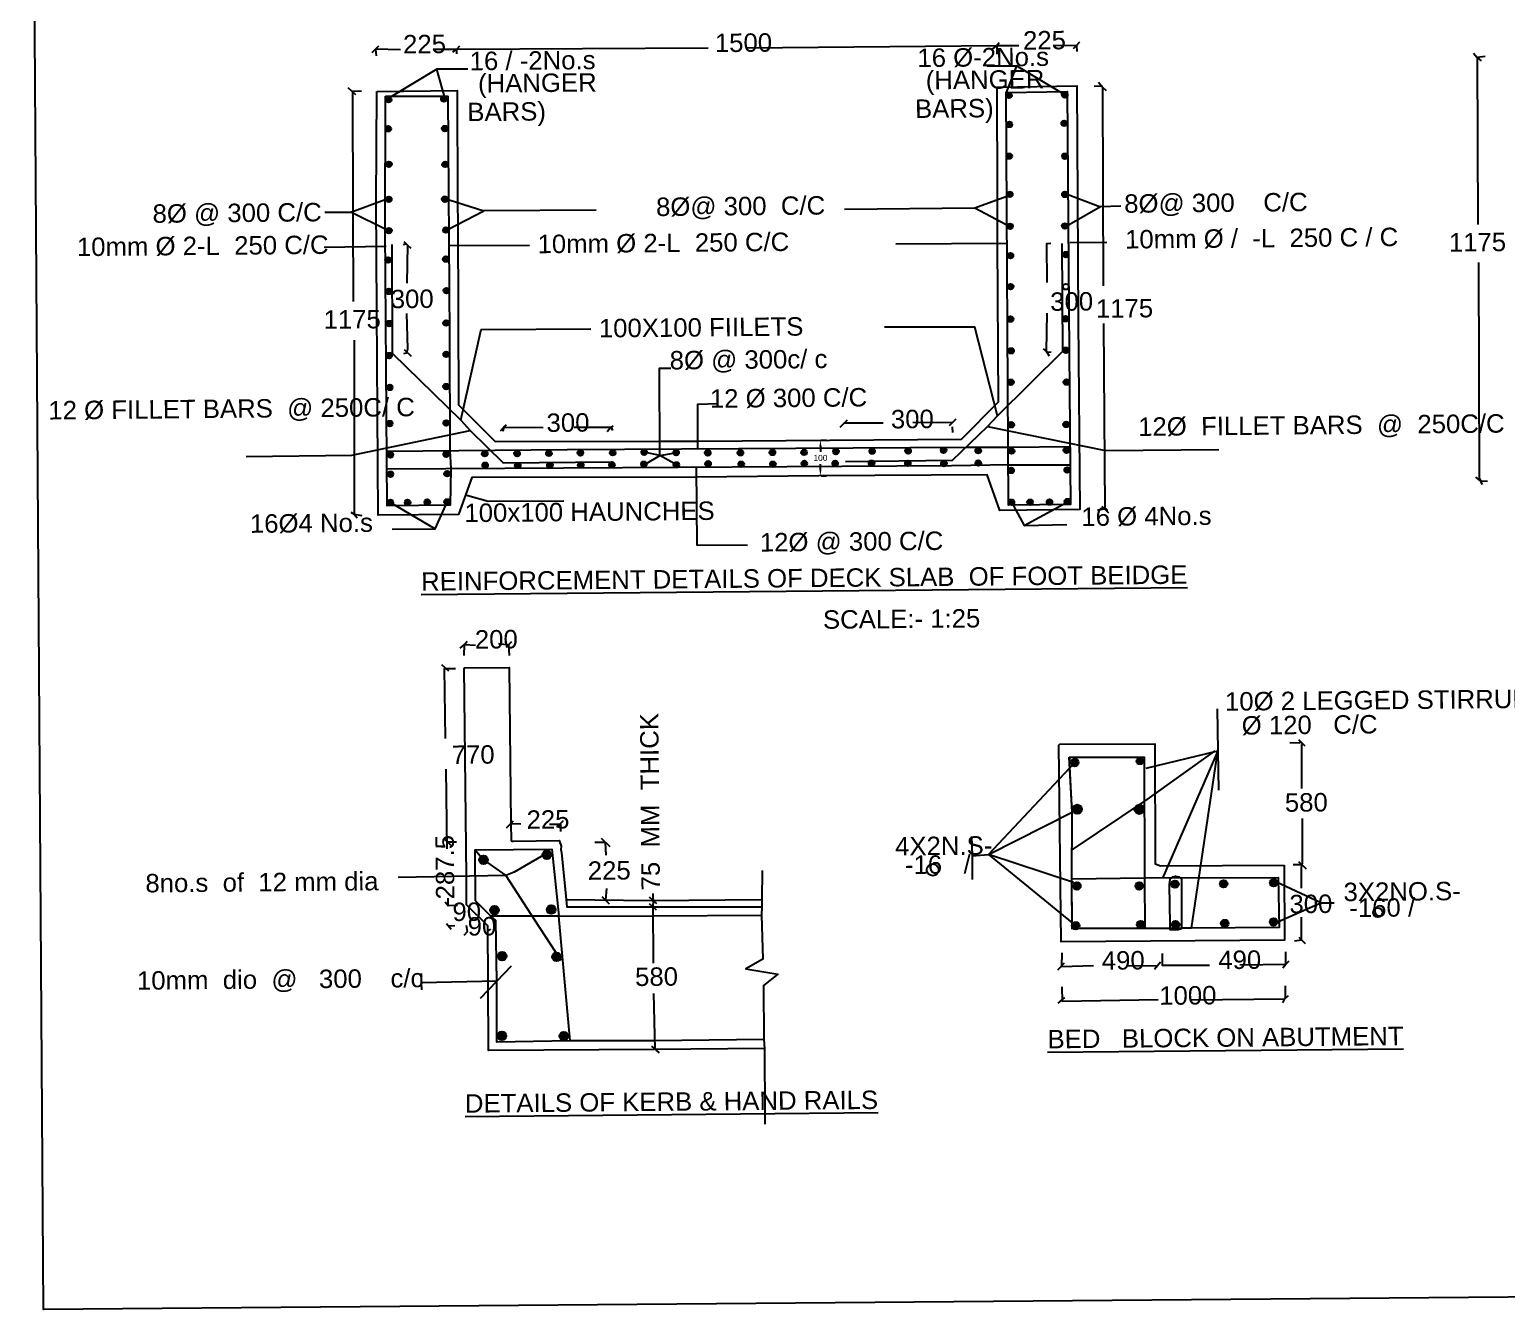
# Model space of a CAD drawing. Header units: metres. Extents: x 38392.4 to 38485, y 25348.9 to 25411.1.
# Drawn here: x 38392.38 to 38436.48, y 25348.92 to 25387.11 of the extents above; entities that cross this region are included whole.
import ezdxf

# ---------------------------------------------------------------- set-up
doc = ezdxf.new("R2010")
doc.units = ezdxf.units.M
doc.header["$MEASUREMENT"] = 0
doc.layers.add('DIMENSION', color=255, linetype='Continuous')
doc.layers.add('DRAWING', color=2, linetype='Continuous')
doc.styles.get("Standard").update_dxf_attribs({"font": 'arial.ttf'})
doc.dimstyles.get("Standard").update_dxf_attribs({"dimtxt": 0.18, "dimasz": 0.18, "dimexe": 0.18, "dimexo": 0.0625, "dimgap": 0.09, "dimtad": 0, "dimtih": 1, "dimtoh": 1, "dimdec": 4, "dimzin": 0, "dimdsep": 46, "dimtxsty": 'Standard', "dimcen": 0.09, "dimadec": 0, "dimazin": 0, "dimtfac": 1, "dimtdec": 4, "dimtofl": 0, "dimtmove": 0, "dimatfit": 3, "dimfxl": 1, "dimtolj": 1, "dimtzin": 0, "dimarcsym": 0})

# ---------------------------------------------------------------- blocks, each defined once
blk = doc.blocks.new('*D2')
at = {"layer": 'Defpoints', "color": 0, "transparency": 16777216}
for p in [(38415.944, 25374.863), (38415.995, 25374.863), (38415.952, 25373.801)]:
    blk.add_point(p, dxfattribs=at)
at = {"layer": 'DIMENSION', "color": 0, "lineweight": -2, "transparency": 16777216}
for p, q in [((38415.995, 25374.683), (38415.995, 25374.514)), ((38416.006, 25374.863), (38416.175, 25374.863)), ((38415.995, 25373.981), (38415.995, 25374.15)), ((38416.014, 25373.801), (38416.175, 25373.801))]:
    blk.add_line(p, q, dxfattribs=at)
at = {"layer": 'DIMENSION', "color": 0, "transparency": 16777216}
for points in [[(38415.965, 25374.683), (38416.025, 25374.683), (38415.995, 25374.863)], [(38415.965, 25373.981), (38416.025, 25373.981), (38415.995, 25373.801)]]:
    blk.add_solid(points, dxfattribs=at)
at = {"layer": 'DIMENSION', "color": 0, "transparency": 16777216, "insert": (38415.995, 25374.332), "char_height": 0.18, "attachment_point": 5}
blk.add_mtext('\\A1;100', dxfattribs=at)

msp = doc.modelspace()

# ---------------------------------------------------------------- hatches: boundary and pattern name
at = {"layer": 'DRAWING'}
h = msp.add_hatch(color=7, dxfattribs=at)
h.dxf.hatch_style = 1
h.paths.add_polyline_path([(38421.5411, 25385.15052, 1), (38421.70969, 25385.15052, 1)])
h = msp.add_hatch(color=7, dxfattribs=at)
h.dxf.hatch_style = 1
h.paths.add_polyline_path([(38423.20582, 25385.16422, 0.77735053), (38423.36415, 25385.12392), (38423.36356, 25385.20559, 0.77152609)])
h = msp.add_hatch(color=7, dxfattribs=at)
h.dxf.hatch_style = 1
h.paths.add_polyline_path([(38403.01749, 25385.02194, 1), (38403.18608, 25385.02194, 1)])
h = msp.add_hatch(color=7, dxfattribs=at)
h.dxf.hatch_style = 1
h.paths.add_polyline_path([(38404.73517, 25385.12375, 0.34930127), (38404.66981, 25385.04161, 1), (38404.8384, 25385.04161, 0.34831506), (38404.77333, 25385.12368)])
h = msp.add_hatch(color=7, dxfattribs=at)
h.dxf.hatch_style = 1
h.paths.add_polyline_path([(38421.72085, 25384.28458, 1), (38421.55226, 25384.28458, 1)])
h = msp.add_hatch(color=7, dxfattribs=at)
h.dxf.hatch_style = 1
h.paths.add_polyline_path([(38423.35812, 25384.31604, 1), (38423.18953, 25384.31604, 1)])
h = msp.add_hatch(color=7, dxfattribs=at)
h.dxf.hatch_style = 1
h.paths.add_polyline_path([(38403.17841, 25384.15352, 1), (38403.00982, 25384.15352, 1)])
h = msp.add_hatch(color=7, dxfattribs=at)
h.dxf.hatch_style = 1
h.paths.add_polyline_path([(38404.86495, 25384.16003, 1), (38404.69637, 25384.16003, 1)])
h = msp.add_hatch(color=7, dxfattribs=at)
h.dxf.hatch_style = 1
h.paths.add_polyline_path([(38421.71966, 25383.33706, 1), (38421.55107, 25383.33706, 1)])
h = msp.add_hatch(color=7, dxfattribs=at)
h.dxf.hatch_style = 1
h.paths.add_polyline_path([(38423.377, 25383.35872, 0.86481564), (38423.21192, 25383.33466, 0.87119962), (38423.37735, 25383.31177)])
h = msp.add_hatch(color=7, dxfattribs=at)
h.dxf.hatch_style = 1
h.paths.add_polyline_path([(38403.19773, 25383.0942, 1), (38403.02914, 25383.0942, 1)])
h = msp.add_hatch(color=7, dxfattribs=at)
h.dxf.hatch_style = 1
h.paths.add_polyline_path([(38404.87321, 25383.09143, 1), (38404.70462, 25383.09143, 1)])
h = msp.add_hatch(color=7, dxfattribs=at)
h.dxf.hatch_style = 1
h.paths.add_polyline_path([(38403.19121, 25382.04889, 1), (38403.02262, 25382.04889, 1)])
h = msp.add_hatch(color=7, dxfattribs=at)
h.dxf.hatch_style = 1
h.paths.add_polyline_path([(38404.86365, 25382.05276, 1), (38404.69506, 25382.05276, 1)])
h = msp.add_hatch(color=7, dxfattribs=at)
h.dxf.hatch_style = 1
h.paths.add_polyline_path([(38421.73395, 25382.19868, 1), (38421.56536, 25382.19868, 1)])
h = msp.add_hatch(color=7, dxfattribs=at)
h.dxf.hatch_style = 1
h.paths.add_polyline_path([(38423.37824, 25382.19599, 1), (38423.20965, 25382.19599, 1)])
h = msp.add_hatch(color=7, dxfattribs=at)
h.dxf.hatch_style = 1
h.paths.add_polyline_path([(38403.02583, 25381.11487, 1), (38403.19442, 25381.11487, 1)])
h = msp.add_hatch(color=7, dxfattribs=at)
h.dxf.hatch_style = 1
h.paths.add_polyline_path([(38404.89865, 25381.13358, 1), (38404.73006, 25381.13358, 1)])
h = msp.add_hatch(color=7, dxfattribs=at)
h.dxf.hatch_style = 1
h.paths.add_polyline_path([(38421.74041, 25381.24365, 1), (38421.57182, 25381.24365, 1)])
h = msp.add_hatch(color=7, dxfattribs=at)
h.dxf.hatch_style = 1
h.paths.add_polyline_path([(38423.20742, 25381.2534, 1), (38423.37601, 25381.2534, 1)])
h = msp.add_hatch(color=7, dxfattribs=at)
h.dxf.hatch_style = 1
h.paths.add_polyline_path([(38403.17155, 25380.23995, 0.82581066), (38403.00899, 25380.27125), (38403.00938, 25380.20768, 0.82058657)])
h = msp.add_hatch(color=7, dxfattribs=at)
h.dxf.hatch_style = 1
h.paths.add_polyline_path([(38404.89182, 25380.2658, 1), (38404.72323, 25380.2658, 1)])
h = msp.add_hatch(color=7, dxfattribs=at)
h.dxf.hatch_style = 1
h.paths.add_polyline_path([(38421.58344, 25380.36869, 1), (38421.75203, 25380.36869, 1)])
h = msp.add_hatch(color=7, dxfattribs=at)
h.dxf.hatch_style = 1
h.paths.add_polyline_path([(38423.23448, 25380.39986, 0.85084309), (38423.39874, 25380.37321), (38423.39835, 25380.42767, 0.84458588)])
h = msp.add_hatch(color=7, dxfattribs=at)
h.dxf.hatch_style = 1
h.paths.add_polyline_path([(38421.75773, 25379.4443, 1), (38421.58914, 25379.4443, 1)])
h = msp.add_hatch(color=7, dxfattribs=at)
h.dxf.hatch_style = 1
h.paths.add_polyline_path([(38403.19142, 25379.29898, 1), (38403.02283, 25379.29898, 1)])
h = msp.add_hatch(color=7, dxfattribs=at)
h.dxf.hatch_style = 1
h.paths.add_polyline_path([(38404.90977, 25379.35112, 0.85102884), (38404.74549, 25379.3245, 0.85618162), (38404.91008, 25379.29884)])
h = msp.add_hatch(color=7, dxfattribs=at)
h.dxf.hatch_style = 1
h.paths.add_polyline_path([(38421.58698, 25378.47355, 1), (38421.75557, 25378.47355, 1)])
h = msp.add_hatch(color=7, dxfattribs=at)
h.dxf.hatch_style = 1
h.paths.add_polyline_path([(38423.22431, 25378.4918), (38423.2244, 25378.47753, 0.95537427), (38423.39264, 25378.48521, 0.96163212)])
h = msp.add_hatch(color=7, dxfattribs=at)
h.dxf.hatch_style = 1
h.paths.add_polyline_path([(38403.20444, 25378.3428, 1), (38403.03585, 25378.3428, 1)])
h = msp.add_hatch(color=7, dxfattribs=at)
h.dxf.hatch_style = 1
h.paths.add_polyline_path([(38404.90093, 25378.35743, 1), (38404.73234, 25378.35743, 1)])
h = msp.add_hatch(color=7, dxfattribs=at)
h.dxf.hatch_style = 1
h.paths.add_polyline_path([(38403.20145, 25377.38736, 1), (38403.03286, 25377.38736, 1)])
h = msp.add_hatch(color=7, dxfattribs=at)
h.dxf.hatch_style = 1
h.paths.add_polyline_path([(38404.73666, 25377.42265, 1), (38404.90525, 25377.42265, 1)])
h = msp.add_hatch(color=7, dxfattribs=at)
h.dxf.hatch_style = 1
h.paths.add_polyline_path([(38421.6051, 25377.52831, 1), (38421.77369, 25377.52831, 1)])
h = msp.add_hatch(color=7, dxfattribs=at)
h.dxf.hatch_style = 1
h.paths.add_polyline_path([(38423.24258, 25377.54559, 1), (38423.41117, 25377.54559, 1)])
h = msp.add_hatch(color=7, dxfattribs=at)
h.dxf.hatch_style = 1
h.paths.add_polyline_path([(38403.22046, 25376.43541, 1), (38403.05187, 25376.43541, 1)])
h = msp.add_hatch(color=7, dxfattribs=at)
h.dxf.hatch_style = 1
h.paths.add_polyline_path([(38404.9046, 25376.46241, 1), (38404.73601, 25376.46241, 1)])
h = msp.add_hatch(color=7, dxfattribs=at)
h.dxf.hatch_style = 1
h.paths.add_polyline_path([(38421.59945, 25376.59069, 1), (38421.76804, 25376.59069, 1)])
h = msp.add_hatch(color=7, dxfattribs=at)
h.dxf.hatch_style = 1
h.paths.add_polyline_path([(38423.25558, 25376.59456, 1), (38423.42416, 25376.59456, 1)])
h = msp.add_hatch(color=7, dxfattribs=at)
h.dxf.hatch_style = 1
h.paths.add_polyline_path([(38404.90843, 25375.37536, 1), (38404.73984, 25375.37536, 1)])
h = msp.add_hatch(color=7, dxfattribs=at)
h.dxf.hatch_style = 1
h.paths.add_polyline_path([(38403.21945, 25375.35725, 1), (38403.05086, 25375.35725, 1)])
h = msp.add_hatch(color=7, dxfattribs=at)
h.dxf.hatch_style = 1
h.paths.add_polyline_path([(38421.77574, 25375.32233, 1), (38421.60715, 25375.32233, 1)])
h = msp.add_hatch(color=7, dxfattribs=at)
h.dxf.hatch_style = 1
h.paths.add_polyline_path([(38423.24759, 25375.332, 1), (38423.41618, 25375.332, 1)])
h = msp.add_hatch(color=7, dxfattribs=at)
h.dxf.hatch_style = 1
h.paths.add_polyline_path([(38410.81717, 25374.50401, 1), (38410.64858, 25374.50401, 1)])
h = msp.add_hatch(color=7, dxfattribs=at)
h.dxf.hatch_style = 1
h.paths.add_polyline_path([(38411.77253, 25374.49407, 1), (38411.60394, 25374.49407, 1)])
h = msp.add_hatch(color=7, dxfattribs=at)
h.dxf.hatch_style = 1
h.paths.add_polyline_path([(38414.47849, 25374.49713, 1), (38414.64708, 25374.49713, 1)])
h = msp.add_hatch(color=7, dxfattribs=at)
h.dxf.hatch_style = 1
h.paths.add_polyline_path([(38415.59014, 25374.4992, 1), (38415.42155, 25374.4992, 1)])
h = msp.add_hatch(color=7, dxfattribs=at)
h.dxf.hatch_style = 1
h.paths.add_polyline_path([(38416.54444, 25374.52067, 1), (38416.37585, 25374.52067, 1)])
h = msp.add_hatch(color=7, dxfattribs=at)
h.dxf.hatch_style = 1
h.paths.add_polyline_path([(38417.45596, 25374.53599, 1), (38417.62455, 25374.53599, 1)])
h = msp.add_hatch(color=7, dxfattribs=at)
h.dxf.hatch_style = 1
h.paths.add_polyline_path([(38418.69853, 25374.54213, 1), (38418.52994, 25374.54213, 1)])
h = msp.add_hatch(color=7, dxfattribs=at)
h.dxf.hatch_style = 1
h.paths.add_polyline_path([(38419.75903, 25374.56341, 1), (38419.59044, 25374.56341, 1)])
h = msp.add_hatch(color=7, dxfattribs=at)
h.dxf.hatch_style = 1
h.paths.add_polyline_path([(38420.62146, 25374.54808, 1), (38420.79005, 25374.54808, 1)])
h = msp.add_hatch(color=7, dxfattribs=at)
h.dxf.hatch_style = 1
h.paths.add_polyline_path([(38421.6195, 25374.53775, 1), (38421.78809, 25374.53775, 1)])
h = msp.add_hatch(color=7, dxfattribs=at)
h.dxf.hatch_style = 1
h.paths.add_polyline_path([(38423.4246, 25374.56213, 1), (38423.25601, 25374.56213, 1)])
h = msp.add_hatch(color=7, dxfattribs=at)
h.dxf.hatch_style = 1
h.paths.add_polyline_path([(38403.23854, 25374.42243, 1), (38403.06995, 25374.42243, 1)])
h = msp.add_hatch(color=7, dxfattribs=at)
h.dxf.hatch_style = 1
h.paths.add_polyline_path([(38404.73941, 25374.44424, 1), (38404.908, 25374.44424, 1)])
h = msp.add_hatch(color=7, dxfattribs=at)
h.dxf.hatch_style = 1
h.paths.add_polyline_path([(38405.88967, 25374.45956, 1), (38406.05826, 25374.45956, 1)])
h = msp.add_hatch(color=7, dxfattribs=at)
h.dxf.hatch_style = 1
h.paths.add_polyline_path([(38406.06972, 25374.11422, 1), (38405.90113, 25374.11422, 1)])
h = msp.add_hatch(color=7, dxfattribs=at)
h.dxf.hatch_style = 1
h.paths.add_polyline_path([(38407.02447, 25374.46147, 1), (38406.85588, 25374.46147, 1)])
h = msp.add_hatch(color=7, dxfattribs=at)
h.dxf.hatch_style = 1
h.paths.add_polyline_path([(38406.98313, 25374.18744), (38406.93402, 25374.18701, 0.32765624), (38406.87498, 25374.10659, 0.30968444), (38406.92883, 25374.02799), (38406.99069, 25374.02837, 0.30631195), (38407.04357, 25374.10659, 0.33246516)])
h = msp.add_hatch(color=7, dxfattribs=at)
h.dxf.hatch_style = 1
h.paths.add_polyline_path([(38407.9735, 25374.4691, 1), (38407.80491, 25374.4691, 1)])
h = msp.add_hatch(color=7, dxfattribs=at)
h.dxf.hatch_style = 1
h.paths.add_polyline_path([(38408.00214, 25374.11232, 0.37078304), (38407.93049, 25374.19566), (38407.90376, 25374.19542, 0.36585824), (38407.83355, 25374.11232, 0.30808813), (38407.88695, 25374.03389), (38407.94972, 25374.03428, 0.30471865)])
h = msp.add_hatch(color=7, dxfattribs=at)
h.dxf.hatch_style = 1
h.paths.add_polyline_path([(38408.91164, 25374.4813, 1), (38408.74305, 25374.4813, 1)])
h = msp.add_hatch(color=7, dxfattribs=at)
h.dxf.hatch_style = 1
h.paths.add_polyline_path([(38408.85922, 25374.20371), (38408.82083, 25374.20338, 0.34598496), (38408.75644, 25374.12147, 0.3448424), (38408.8205, 25374.03964), (38408.86199, 25374.0399, 0.34139946), (38408.92503, 25374.12147, 0.35084789)])
h = msp.add_hatch(color=7, dxfattribs=at)
h.dxf.hatch_style = 1
h.paths.add_polyline_path([(38409.68713, 25374.12728, 0.34586971), (38409.75148, 25374.04538), (38409.79237, 25374.04563, 0.3424246), (38409.85572, 25374.12728, 1)])
h = msp.add_hatch(color=7, dxfattribs=at)
h.dxf.hatch_style = 1
h.paths.add_polyline_path([(38409.87678, 25374.48881, 1), (38409.70819, 25374.48881, 1)])
h = msp.add_hatch(color=7, dxfattribs=at)
h.dxf.hatch_style = 1
h.paths.add_polyline_path([(38410.64167, 25374.145, 1), (38410.81026, 25374.145, 1)])
h = msp.add_hatch(color=7, dxfattribs=at)
h.dxf.hatch_style = 1
h.paths.add_polyline_path([(38411.61007, 25374.12662, 0.25220569), (38411.64798, 25374.05623), (38411.74153, 25374.05676, 0.2492118), (38411.77866, 25374.12662, 1)])
h = msp.add_hatch(color=7, dxfattribs=at)
h.dxf.hatch_style = 1
h.paths.add_polyline_path([(38412.54782, 25374.48182, 1), (38412.71641, 25374.48182, 1)])
h = msp.add_hatch(color=7, dxfattribs=at)
h.dxf.hatch_style = 1
h.paths.add_polyline_path([(38412.55701, 25374.16031, 1), (38412.7256, 25374.16031, 1)])
h = msp.add_hatch(color=7, dxfattribs=at)
h.dxf.hatch_style = 1
h.paths.add_polyline_path([(38413.52235, 25374.48488, 1), (38413.69094, 25374.48488, 1)])
h = msp.add_hatch(color=7, dxfattribs=at)
h.dxf.hatch_style = 1
h.paths.add_polyline_path([(38413.54686, 25374.145, 0.30245578), (38413.59865, 25374.06722), (38413.66454, 25374.0676, 0.29938388), (38413.71545, 25374.145, 1)])
h = msp.add_hatch(color=7, dxfattribs=at)
h.dxf.hatch_style = 1
h.paths.add_polyline_path([(38414.6624, 25374.145, 1), (38414.49381, 25374.145, 0.26477621), (38414.5351, 25374.0725), (38414.62193, 25374.07299, 0.26176414)])
h = msp.add_hatch(color=7, dxfattribs=at)
h.dxf.hatch_style = 1
h.paths.add_polyline_path([(38415.43075, 25374.16808, 1), (38415.59934, 25374.16808, 1)])
h = msp.add_hatch(color=7, dxfattribs=at)
h.dxf.hatch_style = 1
h.paths.add_polyline_path([(38416.3513, 25374.16808, 1), (38416.51989, 25374.16808, 1)])
h = msp.add_hatch(color=7, dxfattribs=at)
h.dxf.hatch_style = 1
h.paths.add_polyline_path([(38417.60614, 25374.17421, 0.22286176), (38417.57574, 25374.23903), (38417.46652, 25374.23781, 0.21702284), (38417.43755, 25374.17421, 1)])
h = msp.add_hatch(color=7, dxfattribs=at)
h.dxf.hatch_style = 1
h.paths.add_polyline_path([(38418.68932, 25374.17115, 0.31960825), (38418.63262, 25374.2508), (38418.57568, 25374.25016, 0.31348068), (38418.52074, 25374.17115, 0.28792109), (38418.56841, 25374.09522), (38418.64251, 25374.09564, 0.28487321)])
h = msp.add_hatch(color=7, dxfattribs=at)
h.dxf.hatch_style = 1
h.paths.add_polyline_path([(38419.59658, 25374.16177, 0.20335023), (38419.62229, 25374.10116), (38419.74013, 25374.10182, 0.20041859), (38419.76517, 25374.16177, 1)])
h = msp.add_hatch(color=7, dxfattribs=at)
h.dxf.hatch_style = 1
h.paths.add_polyline_path([(38420.62453, 25374.18017, 0.22302812), (38420.65497, 25374.11532), (38420.76483, 25374.11717, 0.21419709), (38420.79311, 25374.18017, 1)])
h = msp.add_hatch(color=7, dxfattribs=at)
h.dxf.hatch_style = 1
h.paths.add_polyline_path([(38403.07066, 25373.84735, 1), (38403.23925, 25373.84735, 1)])
h = msp.add_hatch(color=7, dxfattribs=at)
h.dxf.hatch_style = 1
h.paths.add_polyline_path([(38404.93458, 25373.86164, 1), (38404.76599, 25373.86164, 1)])
h = msp.add_hatch(color=7, dxfattribs=at)
h.dxf.hatch_style = 1
h.paths.add_polyline_path([(38421.77274, 25373.95914, 0.84563159), (38421.6088, 25373.98676), (38421.60915, 25373.93053, 0.84027136)])
h = msp.add_hatch(color=7, dxfattribs=at)
h.dxf.hatch_style = 1
h.paths.add_polyline_path([(38423.44975, 25373.97267, 1), (38423.28116, 25373.97267, 1)])
h = msp.add_hatch(color=7, dxfattribs=at)
h.dxf.hatch_style = 1
h.paths.add_polyline_path([(38403.06994, 25373.00572, 1), (38403.23853, 25373.00572, 1)])
h = msp.add_hatch(color=7, dxfattribs=at)
h.dxf.hatch_style = 1
h.paths.add_polyline_path([(38403.58693, 25373.00545, 1), (38403.75552, 25373.00545, 1)])
h = msp.add_hatch(color=7, dxfattribs=at)
h.dxf.hatch_style = 1
h.paths.add_polyline_path([(38404.17356, 25373.01684, 1), (38404.34215, 25373.01684, 1)])
h = msp.add_hatch(color=7, dxfattribs=at)
h.dxf.hatch_style = 1
h.paths.add_polyline_path([(38404.93447, 25373.02253, 1), (38404.76588, 25373.02253, 1)])
h = msp.add_hatch(color=7, dxfattribs=at)
h.dxf.hatch_style = 1
h.paths.add_polyline_path([(38421.61493, 25373.01015, 1), (38421.78352, 25373.01015, 1)])
h = msp.add_hatch(color=7, dxfattribs=at)
h.dxf.hatch_style = 1
h.paths.add_polyline_path([(38422.17016, 25373.01149, 0.35766485), (38422.23797, 25372.92883), (38422.27258, 25372.92917, 0.35207514), (38422.33875, 25373.01149, 1)])
h = msp.add_hatch(color=7, dxfattribs=at)
h.dxf.hatch_style = 1
h.paths.add_polyline_path([(38422.91895, 25373.01549, 1), (38422.75036, 25373.01549, 0.33394031), (38422.81123, 25372.93452), (38422.85969, 25372.935, 0.32843126)])
h = msp.add_hatch(color=7, dxfattribs=at)
h.dxf.hatch_style = 1
h.paths.add_polyline_path([(38423.45337, 25373.03284, 1), (38423.28478, 25373.03284, 1)])
h = msp.add_hatch(color=7, dxfattribs=at)
h.dxf.hatch_style = 1
h.paths.add_polyline_path([(38423.48189, 25365.24148, 1), (38423.70414, 25365.24148, 1)])
h = msp.add_hatch(color=7, dxfattribs=at)
h.dxf.hatch_style = 1
h.paths.add_polyline_path([(38425.62735, 25365.28635, 1), (38425.43574, 25365.28635, 1)])
h = msp.add_hatch(color=7, dxfattribs=at)
h.dxf.hatch_style = 1
h.paths.add_polyline_path([(38423.80252, 25363.85021, 1), (38423.52865, 25363.85021, 1)])
h = msp.add_hatch(color=7, dxfattribs=at)
h.dxf.hatch_style = 1
h.paths.add_polyline_path([(38425.65671, 25363.84695, 0.43134338), (38425.50886, 25363.98644), (38425.39124, 25363.90789, 0.11330043), (38425.37725, 25363.84695, 1)])
h = msp.add_hatch(color=7, dxfattribs=at)
h.dxf.hatch_style = 1
h.paths.add_polyline_path([(38406.04136, 25362.26765), (38405.93547, 25362.34159), (38405.85247, 25362.44054, 0.221744), (38405.80632, 25362.34159, 0.73371112)])
h = msp.add_hatch(color=7, dxfattribs=at)
h.dxf.hatch_style = 1
h.paths.add_polyline_path([(38405.85247, 25362.44054), (38405.93547, 25362.34159), (38406.04136, 25362.26765, 0.15359472), (38406.06462, 25362.34159, 0.63700416)])
h = msp.add_hatch(color=7, dxfattribs=at)
h.dxf.hatch_style = 1
h.paths.add_polyline_path([(38407.70017, 25362.4884, 1), (38407.95847, 25362.4884, 1)])
h = msp.add_hatch(color=7, dxfattribs=at)
h.dxf.hatch_style = 1
h.paths.add_polyline_path([(38423.76496, 25361.56077, 1), (38423.54127, 25361.56077, 1)])
h = msp.add_hatch(color=7, dxfattribs=at)
h.dxf.hatch_style = 1
h.paths.add_polyline_path([(38425.40367, 25361.56082, 1), (38425.62735, 25361.56082, 1)])
h = msp.add_hatch(color=7, dxfattribs=at)
h.dxf.hatch_style = 1
h.paths.add_polyline_path([(38426.69316, 25361.61474, 1), (38426.46947, 25361.61474, 1)])
h = msp.add_hatch(color=7, dxfattribs=at)
h.dxf.hatch_style = 1
h.paths.add_polyline_path([(38428.14571, 25361.62373, 1), (38427.92202, 25361.62373, 1)])
h = msp.add_hatch(color=7, dxfattribs=at)
h.dxf.hatch_style = 1
h.paths.add_polyline_path([(38429.63845, 25361.65423, 1), (38429.41476, 25361.65423, 1)])
h = msp.add_hatch(color=7, dxfattribs=at)
h.dxf.hatch_style = 1
h.paths.add_polyline_path([(38406.13464, 25360.83941, 1), (38406.39294, 25360.83941, 1)])
h = msp.add_hatch(color=7, dxfattribs=at)
h.dxf.hatch_style = 1
h.paths.add_polyline_path([(38408.08939, 25360.85513, 1), (38407.83109, 25360.85513, 1)])
h = msp.add_hatch(color=7, dxfattribs=at)
h.dxf.hatch_style = 1
h.paths.add_polyline_path([(38423.51104, 25360.40551), (38423.51127, 25360.33985, 0.14537624), (38423.54671, 25360.28693), (38423.68975, 25360.2872, 0.22232529), (38423.72991, 25360.37305, 0.8626284)])
h = msp.add_hatch(color=7, dxfattribs=at)
h.dxf.hatch_style = 1
h.paths.add_polyline_path([(38425.66563, 25360.40847, 1), (38425.44194, 25360.40847, 1)])
h = msp.add_hatch(color=7, dxfattribs=at)
h.dxf.hatch_style = 1
h.paths.add_polyline_path([(38426.7131, 25360.40606, 1), (38426.48941, 25360.40606, 0.33821294), (38426.57183, 25360.29816), (38426.63801, 25360.30043, 0.31921522)])
h = msp.add_hatch(color=7, dxfattribs=at)
h.dxf.hatch_style = 1
h.paths.add_polyline_path([(38428.1785, 25360.44317, 1), (38427.95481, 25360.44317, 1)])
h = msp.add_hatch(color=7, dxfattribs=at)
h.dxf.hatch_style = 1
h.paths.add_polyline_path([(38429.63745, 25360.48794, 1), (38429.41377, 25360.48794, 1)])
h = msp.add_hatch(color=7, dxfattribs=at)
h.dxf.hatch_style = 1
h.paths.add_polyline_path([(38406.3645, 25359.46323, 1), (38406.6228, 25359.46323, 1)])
h = msp.add_hatch(color=7, dxfattribs=at)
h.dxf.hatch_style = 1
h.paths.add_polyline_path([(38408.09097, 25359.57532, 0.3616545), (38407.98528, 25359.44832, 0.73770876), (38408.22108, 25359.37547)])
h = msp.add_hatch(color=7, dxfattribs=at)
h.dxf.hatch_style = 1
h.paths.add_polyline_path([(38408.09097, 25359.57532), (38408.22108, 25359.37547, 0.15094085), (38408.24358, 25359.44832, 0.46880137)])
h = msp.add_hatch(color=7, dxfattribs=at)
h.dxf.hatch_style = 1
h.paths.add_polyline_path([(38406.61674, 25357.08907, 1), (38406.35844, 25357.08907, 1)])
h = msp.add_hatch(color=7, dxfattribs=at)
h.dxf.hatch_style = 1
h.paths.add_polyline_path([(38408.46148, 25357.07958, 1), (38408.20318, 25357.07958, 1)])

# ---------------------------------------------------------------- linework, layer by layer
for points in [[(38392.38181, 25410.43453), (38449.57309, 25410.86386), (38484.56766, 25411.12885), (38484.98065, 25349.69716), (38392.79694, 25348.92496), (38392.38181, 25410.43453)], [(38402.61529, 25386.43156), (38402.8081, 25386.62421)], [(38402.71283, 25386.52902), (38402.73084, 25386.32843)], [(38403.46134, 25386.50906), (38402.71283, 25386.52902)], [(38404.43279, 25386.52612), (38405.13672, 25386.53048)], [(38405.01627, 25386.43734), (38405.13672, 25386.53048)], [(38405.13914, 25386.38533), (38405.13672, 25386.53048), (38405.22752, 25386.63329)], [(38405.13672, 25386.53048), (38412.64689, 25386.56468)], [(38413.80027, 25386.56681), (38421.26519, 25386.63493)], [(38421.13406, 25386.53199), (38421.26519, 25386.63493), (38421.33075, 25386.72384)], [(38421.26519, 25386.63493), (38421.26519, 25386.38069)], [(38421.26519, 25386.63493), (38421.91459, 25386.63493)], [(38422.94152, 25386.64414), (38423.64253, 25386.64342), (38423.64927, 25386.45534)], [(38423.55117, 25386.55152), (38423.64253, 25386.64342), (38423.73879, 25386.75247)], [(38435.49328, 25386.41213), (38435.60109, 25386.27639), (38435.72111, 25386.18292)], [(38435.84291, 25386.31356), (38435.60109, 25386.27639), (38435.62638, 25381.29953)], [(38405.46411, 25385.93006), (38404.54197, 25385.92802), (38403.09198, 25385.05428)], [(38404.79482, 25385.04398), (38404.54197, 25385.92802)], [(38420.97352, 25386.032), (38421.84574, 25386.02774)], [(38423.29011, 25385.16422), (38421.84574, 25386.02774), (38421.53831, 25385.23462)], [(38401.8863, 25385.38754), (38402.11576, 25385.18095)], [(38402.29235, 25385.2803), (38402.02908, 25385.2713), (38402.03381, 25381.6361), (38402.04781, 25379.00302)], [(38402.74861, 25385.26787), (38405.14826, 25385.29344), (38405.15743, 25381.95629), (38405.1674, 25381.31407), (38405.18475, 25375.91712), (38406.28291, 25374.81996), (38411.23995, 25374.83561), (38412.34239, 25374.83657), (38420.21025, 25374.89402), (38421.31653, 25376.00167), (38421.28659, 25380.76104), (38421.28728, 25382.16793), (38421.26841, 25385.39204), (38423.65442, 25385.43318), (38423.67018, 25382.09461), (38423.69302, 25378.42291), (38423.73948, 25372.79369), (38421.3478, 25372.76491), (38420.96922, 25373.83237), (38415.95169, 25373.80137), (38412.28333, 25373.75877), (38405.58539, 25373.74525), (38405.1845, 25372.64711), (38402.78977, 25372.62964), (38402.74844, 25378.75083), (38402.73385, 25381.94396), (38402.74861, 25385.26787)], [(38421.53831, 25385.23462), (38423.36313, 25385.26421), (38423.41973, 25377.4917), (38423.462, 25372.94098), (38421.61547, 25372.92265), (38421.53831, 25385.23462)], [(38424.17229, 25385.42523), (38424.41445, 25385.43531)], [(38424.30008, 25385.54227), (38424.43225, 25385.38705), (38424.52872, 25385.29567)], [(38424.45005, 25379.47107), (38424.43225, 25385.38705)], [(38403.00543, 25385.12679), (38404.87535, 25385.1235), (38404.91801, 25377.96897), (38404.93502, 25374.55474), (38404.95832, 25374.01884), (38404.94264, 25372.92336), (38403.05486, 25372.90474), (38403.00357, 25381.14157), (38403.00543, 25385.12679)], [(38420.60622, 25381.79633), (38421.55766, 25382.14636)], [(38423.36184, 25382.20697), (38424.35706, 25381.82982)], [(38401.1981, 25381.66586), (38401.97016, 25381.66706), (38402.99831, 25382.03918)], [(38403.06268, 25381.12748), (38401.97016, 25381.66706)], [(38404.8488, 25381.14225), (38405.9424, 25381.70374)], [(38404.91168, 25382.03759), (38405.9424, 25381.70374)], [(38409.29487, 25381.72824), (38405.9424, 25381.70374)], [(38416.71153, 25381.75898), (38420.60622, 25381.79633), (38421.56305, 25381.28628)], [(38424.35706, 25381.82982), (38423.41843, 25381.28335), (38423.36337, 25381.25129)], [(38424.96933, 25381.84435), (38424.35706, 25381.82982)], [(38403.55333, 25380.78933), (38403.66397, 25380.67738), (38403.77037, 25380.59289)], [(38423.44251, 25380.75934), (38424.54556, 25380.77061)], [(38403.03049, 25380.6456), (38401.1805, 25380.61369)], [(38403.20366, 25380.70009), (38403.2106, 25377.4605), (38405.25686, 25375.46122), (38405.53585, 25375.14969), (38406.52367, 25374.18346), (38409.75809, 25374.21151)], [(38403.55122, 25380.69709), (38403.6238, 25380.71681)], [(38403.66397, 25380.67738), (38403.64229, 25379.5505)], [(38407.30575, 25380.67334), (38404.90197, 25380.65791)], [(38416.74079, 25374.22972), (38419.94022, 25374.26536), (38420.98644, 25375.26639), (38421.27921, 25375.58692), (38423.23069, 25377.51372), (38423.20973, 25380.72606)], [(38418.25033, 25380.72126), (38421.56649, 25380.73689)], [(38422.87861, 25380.72826), (38422.74733, 25380.71606), (38422.75517, 25379.56423)], [(38435.64656, 25380.16455), (38435.66319, 25373.74158), (38435.69908, 25373.64809), (38435.91024, 25373.64184)], [(38403.55252, 25377.45325), (38403.64324, 25377.47096), (38403.67939, 25377.58427), (38403.64478, 25378.64464)], [(38422.75277, 25378.64968), (38422.735, 25377.52113)], [(38405.25686, 25375.46122), (38405.8711, 25378.16288), (38409.13603, 25378.18249)], [(38421.27921, 25375.58692), (38420.60189, 25378.23331), (38417.90578, 25378.23331)], [(38424.26838, 25372.77974), (38424.50033, 25372.81252), (38424.45584, 25378.34348)], [(38402.07036, 25377.85103), (38402.07633, 25372.65127), (38402.29976, 25372.61924)], [(38403.56869, 25377.56941), (38403.77515, 25377.36462)], [(38422.64291, 25377.59019), (38422.735, 25377.52113), (38422.82795, 25377.37913)], [(38422.88362, 25377.48385), (38422.76939, 25377.47988)], [(38411.20024, 25374.40498), (38411.19411, 25377.01152), (38411.525, 25377.01152)], [(38412.33838, 25374.60533), (38412.33197, 25375.93747), (38412.91891, 25375.96144)], [(38416.58401, 25375.2531), (38416.80684, 25375.46704)], [(38419.85263, 25375.3046), (38420.04842, 25375.49624)], [(38398.84581, 25374.37393), (38402.00717, 25374.41081), (38405.53585, 25375.14969)], [(38406.43995, 25375.14286), (38406.54684, 25375.25132), (38406.61787, 25375.3234)], [(38406.54684, 25375.25132), (38406.51607, 25375.12426)], [(38406.54684, 25375.25132), (38407.72002, 25375.24303)], [(38408.63816, 25375.25341), (38409.75007, 25375.25125), (38409.78455, 25375.15437)], [(38409.6294, 25375.11776), (38409.74145, 25375.25341), (38409.81137, 25375.29415)], [(38416.71721, 25375.37873), (38417.87043, 25375.3798)], [(38419.92876, 25375.37912), (38418.7542, 25375.38564)], [(38419.93027, 25375.2566), (38419.93731, 25375.09571)], [(38420.98644, 25375.26639), (38424.50967, 25374.5536), (38427.88925, 25374.58476)], [(38403.0447, 25374.53737), (38408.42962, 25374.58001), (38420.38184, 25374.65744), (38421.61331, 25374.65041), (38423.45337, 25374.66969)], [(38411.62576, 25374.16715), (38411.20024, 25374.40498), (38410.73288, 25374.50401)], [(38410.78402, 25374.15519), (38411.20024, 25374.40498), (38411.60582, 25374.4754)], [(38403.04802, 25374.00408), (38410.08234, 25374.04741), (38419.91163, 25374.10279), (38421.64238, 25374.13197)], [(38412.28325, 25374.05981), (38412.30232, 25371.73832), (38413.81324, 25371.73039)], [(38421.6079, 25374.13139), (38423.45095, 25374.13139)], [(38435.76477, 25373.54182), (38435.69908, 25373.64809), (38435.563, 25373.75593)], [(38403.15424, 25373.00572), (38404.49368, 25372.21489)], [(38403.21252, 25372.20248), (38404.49368, 25372.21489), (38404.81251, 25372.92207)], [(38408.33501, 25373.04698), (38406.07576, 25373.02952), (38405.39473, 25373.22298)], [(38421.69922, 25373.01015), (38422.07967, 25372.31574), (38423.35251, 25372.34379)], [(38422.07967, 25372.31574), (38423.34511, 25373.00199)], [(38424.39354, 25372.89194), (38424.59315, 25372.68997)], [(38401.97012, 25372.71634), (38402.07633, 25372.65127), (38402.15949, 25372.54115)], [(38405.2403, 25368.65553), (38405.36603, 25368.763), (38405.44784, 25368.86139)], [(38406.60941, 25368.68866), (38406.7785, 25368.86003)], [(38405.35846, 25368.43605), (38405.36603, 25368.763), (38405.69628, 25368.74786)], [(38406.38041, 25368.79399), (38406.68141, 25368.75375), (38406.70221, 25368.43834)], [(38404.89814, 25367.97232), (38404.688, 25368.16144)], [(38404.8009, 25365.96091), (38404.77444, 25368.05422), (38405.09486, 25368.05422)], [(38405.36245, 25368.07204), (38406.70198, 25368.08343), (38406.75456, 25363.42111), (38406.75967, 25362.92721), (38406.78218, 25362.8945), (38406.81953, 25362.8945), (38408.19428, 25362.9165), (38408.25824, 25362.74607), (38408.24293, 25362.64558), (38408.2681, 25362.55936), (38408.40487, 25361.15906), (38408.42683, 25360.93426), (38414.24236, 25360.94017)], [(38414.32941, 25356.71322), (38411.03616, 25356.68602), (38406.08992, 25356.65234), (38406.07353, 25358.69105), (38406.06176, 25360.37226), (38405.43019, 25360.99738), (38405.43276, 25361.83175), (38405.36245, 25368.07204)], [(38427.83622, 25366.84974), (38427.85871, 25365.59754), (38427.88022, 25364.41895)], [(38429.83875, 25362.18332), (38429.85528, 25359.94204), (38423.18075, 25359.89263), (38423.11388, 25365.75761), (38423.14423, 25365.79501), (38425.97747, 25365.80074), (38425.99088, 25362.21818), (38426.14423, 25362.16624), (38429.83875, 25362.18332)], [(38430.01416, 25365.84037), (38430.30462, 25365.83611), (38430.33107, 25365.86977)], [(38430.26486, 25365.93373), (38430.46326, 25365.74203)], [(38430.38965, 25365.81317), (38430.35439, 25365.75945), (38430.361, 25364.47042)], [(38423.49051, 25365.40121), (38425.65825, 25365.40678), (38425.6753, 25361.80775), (38429.66392, 25361.80986), (38429.69315, 25360.31653), (38427.06981, 25360.30611), (38426.76885, 25360.30492), (38426.41843, 25360.2929), (38425.68606, 25360.29101), (38423.51128, 25360.28686), (38423.51067, 25360.51328), (38423.50665, 25361.66769), (38423.5083, 25363.7598), (38423.43941, 25365.11196), (38423.43941, 25365.40121), (38423.49051, 25365.40121)], [(38427.76867, 25365.59754), (38425.74288, 25364.14273), (38423.49697, 25362.64279)], [(38425.71669, 25365.08062), (38427.85871, 25365.59754)], [(38427.85871, 25365.59754), (38426.21205, 25361.79215)], [(38427.06981, 25360.30611), (38427.85871, 25365.59754)], [(38404.85423, 25362.6729), (38404.8243, 25365.04311)], [(38421.01252, 25362.49652), (38423.59302, 25365.24148)], [(38420.52663, 25362.46293), (38421.01252, 25362.49652), (38423.5083, 25363.7598)], [(38430.37638, 25363.57539), (38430.38301, 25362.23008), (38430.34865, 25362.10992), (38430.35377, 25361.49945)], [(38406.61917, 25363.29286), (38406.8283, 25363.4999)], [(38406.75456, 25363.42111), (38407.05168, 25363.41617)], [(38407.90878, 25363.40631), (38408.23063, 25363.40966), (38408.23063, 25363.18376)], [(38408.12429, 25363.31872), (38408.31973, 25363.51878)], [(38404.73675, 25362.98992), (38404.94581, 25362.79121)], [(38404.85161, 25362.88075), (38405.12847, 25362.87882)], [(38409.59705, 25362.4816), (38409.57941, 25362.8624), (38409.2578, 25362.85604)], [(38409.45165, 25362.99129), (38409.70301, 25362.73768)], [(38420.50524, 25363.04002), (38420.52663, 25362.46293), (38420.52357, 25361.75455)], [(38407.84449, 25362.55209), (38406.85638, 25361.96949), (38406.60146, 25361.8765), (38403.38519, 25361.8132)], [(38414.30929, 25356.97574), (38411.04451, 25356.94319), (38408.52671, 25356.93813), (38406.33768, 25356.90191), (38406.33656, 25358.71955), (38406.30278, 25360.52695), (38406.15329, 25360.66399), (38405.69841, 25361.11783), (38405.68857, 25362.63595), (38407.98091, 25362.66151), (38408.18126, 25360.65674), (38411.0014, 25360.67459), (38414.24, 25360.68546)], [(38405.68857, 25362.63595), (38405.93547, 25362.34159), (38406.60146, 25361.8765), (38407.4555, 25360.55132), (38408.24018, 25359.34614)], [(38423.54665, 25361.66774), (38421.01252, 25362.49652)], [(38421.01252, 25362.49652), (38423.61807, 25360.37305)], [(38430.26461, 25362.29479), (38430.49505, 25362.06993)], [(38414.25197, 25362.0226), (38414.24236, 25361.15526), (38414.24236, 25360.94017), (38414.24, 25360.68546), (38414.27308, 25359.38005), (38413.76682, 25359.09209), (38414.72741, 25358.92769), (38414.29346, 25358.58968), (38414.30929, 25356.97574), (38414.32941, 25356.71322), (38414.33651, 25354.73255), (38414.33651, 25354.45659)], [(38423.50673, 25361.76878), (38425.6753, 25361.80775)], [(38425.6753, 25361.80775), (38425.68606, 25360.29101)], [(38426.42127, 25361.59652), (38426.43821, 25361.76409), (38426.50869, 25361.83566), (38426.59876, 25361.85577), (38426.71108, 25361.83777), (38426.77784, 25361.76472), (38426.7766, 25360.28622), (38426.67979, 25360.25228), (38426.55241, 25360.25228), (38426.43862, 25360.25228), (38426.43862, 25360.42028), (38426.42127, 25361.59652)], [(38430.37165, 25362.19035), (38430.10978, 25362.19035)], [(38409.60535, 25361.48388), (38409.57655, 25361.14241)], [(38430.93998, 25361.05855), (38429.59473, 25361.68139)], [(38405.15929, 25360.98157), (38404.88509, 25360.96965), (38404.79118, 25361.07879)], [(38404.88509, 25360.96965), (38404.88509, 25361.19834)], [(38408.40487, 25361.15906), (38410.96942, 25361.12261), (38414.24236, 25361.15526)], [(38409.69888, 25361.02157), (38409.48229, 25361.23551)], [(38410.88062, 25361.03677), (38411.08977, 25360.84521)], [(38410.88067, 25361.23648), (38411.10463, 25361.03305)], [(38410.99556, 25361.33238), (38410.99701, 25361.02578)], [(38411.00806, 25359.26056), (38410.99701, 25361.02578)], [(38429.58623, 25360.46519), (38430.93998, 25361.05855), (38431.33166, 25361.05855)], [(38408.52671, 25356.93813), (38408.18126, 25360.65674), (38406.15329, 25360.66399)], [(38430.14933, 25359.9282), (38430.36015, 25359.95512), (38430.35717, 25360.6263)], [(38404.83373, 25360.43593), (38404.97517, 25360.26792)], [(38405.08203, 25360.3747), (38404.89744, 25360.36026)], [(38405.35527, 25360.08892), (38405.45769, 25360.19873), (38405.43271, 25360.38092)], [(38406.14708, 25360.2761), (38406.05601, 25360.21099)], [(38430.27455, 25360.03152), (38430.4699, 25359.83934)], [(38428.51634, 25359.21016), (38429.89597, 25359.22659), (38429.89597, 25359.59078)], [(38405.84954, 25358.2129), (38406.33656, 25358.71955), (38406.77236, 25359.17293)], [(38423.08553, 25359.05872), (38423.28236, 25359.26707)], [(38423.20194, 25359.56875), (38423.19342, 25359.15909), (38424.14372, 25359.18334)], [(38425.13585, 25359.18216), (38426.05978, 25359.1838)], [(38425.97412, 25359.07498), (38426.05978, 25359.1838), (38426.14421, 25359.29384)], [(38426.19964, 25359.54899), (38426.19964, 25359.1964), (38427.60839, 25359.19433)], [(38429.79746, 25359.11831), (38429.89597, 25359.22659), (38429.9911, 25359.33115)], [(38404.09489, 25358.46312), (38404.08302, 25358.67009), (38404.08647, 25358.952)], [(38406.33656, 25358.71955), (38404.08302, 25358.67009)], [(38411.06388, 25356.68625), (38411.0256, 25358.35362)], [(38423.20176, 25358.54677), (38423.2108, 25358.1266), (38426.07932, 25358.16916)], [(38427.07001, 25358.16152), (38429.86163, 25358.18888), (38429.88157, 25358.23671), (38429.88157, 25358.58148)], [(38429.7978, 25358.07529), (38429.86163, 25358.18888), (38429.97531, 25358.29451)], [(38423.09373, 25358.0589), (38423.295, 25358.23447)], [(38410.95022, 25356.7811), (38411.18536, 25356.58486)]]:
    msp.add_lwpolyline(points, dxfattribs=at)
msp.add_lwpolyline([(38423.42468, 25365.40104), (38425.65825, 25365.40678), (38425.6753, 25361.80775), (38429.66392, 25361.80986), (38429.69315, 25360.31653), (38427.06981, 25360.30611), (38426.76885, 25360.30492), (38426.41843, 25360.2929), (38425.68606, 25360.29101), (38423.51146, 25360.28566), (38423.50665, 25361.66769), (38423.5083, 25363.7598)], close=True, dxfattribs=at)
at = {"layer": 'DRAWING', "color": 7}
for centre, radius in [((38421.6254, 25385.15052), 0.08429), ((38423.29011, 25385.16422), 0.08429), ((38403.10179, 25385.02194), 0.08429), ((38404.7541, 25385.04161), 0.08429), ((38421.63656, 25384.28458), 0.08429), ((38423.27382, 25384.31604), 0.08429), ((38403.09412, 25384.15352), 0.08429), ((38404.78066, 25384.16003), 0.08429), ((38421.63536, 25383.33706), 0.08429), ((38423.29622, 25383.33466), 0.08429), ((38403.11343, 25383.0942), 0.08429), ((38404.78892, 25383.09143), 0.08429), ((38403.10692, 25382.04889), 0.08429), ((38404.77936, 25382.05276), 0.08429), ((38421.64966, 25382.19868), 0.08429), ((38423.29395, 25382.19599), 0.08429), ((38403.11013, 25381.11487), 0.08429), ((38404.81435, 25381.13358), 0.08429), ((38421.65611, 25381.24365), 0.08429), ((38423.29171, 25381.2534), 0.08429), ((38403.08725, 25380.23995), 0.08429), ((38404.80753, 25380.2658), 0.08429), ((38421.66774, 25380.36869), 0.08429), ((38423.31877, 25380.39986), 0.08429), ((38421.67344, 25379.4443), 0.08429), ((38423.3243, 25379.44041), 0.08429), ((38403.10713, 25379.29898), 0.08429), ((38404.82978, 25379.3245), 0.08429), ((38421.67128, 25378.47355), 0.08429), ((38423.30834, 25378.48521), 0.08429), ((38403.12015, 25378.3428), 0.08429), ((38404.81664, 25378.35743), 0.08429), ((38403.11716, 25377.38736), 0.08429), ((38404.82095, 25377.42265), 0.08429), ((38421.6894, 25377.52831), 0.08429), ((38423.32688, 25377.54559), 0.08429), ((38403.13616, 25376.43541), 0.08429), ((38404.8203, 25376.46241), 0.08429), ((38421.68374, 25376.59069), 0.08429), ((38423.33987, 25376.59456), 0.08429), ((38404.82414, 25375.37536), 0.08429), ((38403.13516, 25375.35725), 0.08429), ((38421.69145, 25375.32233), 0.08429), ((38423.33188, 25375.332), 0.08429), ((38410.73288, 25374.50401), 0.08429), ((38411.68823, 25374.49407), 0.08429), ((38414.56278, 25374.49713), 0.08429), ((38415.50584, 25374.4992), 0.08429), ((38416.46015, 25374.52067), 0.08429), ((38417.54026, 25374.53599), 0.08429), ((38418.61424, 25374.54213), 0.08429), ((38419.67473, 25374.56341), 0.08429), ((38420.70575, 25374.54808), 0.08429), ((38421.70379, 25374.53775), 0.08429), ((38423.34031, 25374.56213), 0.08429), ((38403.15424, 25374.42243), 0.08429), ((38404.8237, 25374.44424), 0.08429), ((38405.97397, 25374.45956), 0.08429), ((38405.98542, 25374.11422), 0.08429), ((38406.94018, 25374.46147), 0.08429), ((38406.95927, 25374.10659), 0.08429), ((38407.88921, 25374.4691), 0.08429), ((38407.91785, 25374.11232), 0.08429), ((38408.82734, 25374.4813), 0.08429), ((38408.84074, 25374.12147), 0.08429), ((38409.77142, 25374.12728), 0.08429), ((38409.79248, 25374.48881), 0.08429), ((38410.72596, 25374.145), 0.08429), ((38411.69436, 25374.12662), 0.08429), ((38412.63211, 25374.48182), 0.08429), ((38412.64131, 25374.16031), 0.08429), ((38413.60664, 25374.48488), 0.08429), ((38413.63116, 25374.145), 0.08429), ((38414.57811, 25374.145), 0.08429), ((38415.51505, 25374.16808), 0.08429), ((38416.4356, 25374.16808), 0.08429), ((38417.52185, 25374.17421), 0.08429), ((38418.60503, 25374.17115), 0.08429), ((38419.68087, 25374.16177), 0.08429), ((38420.70882, 25374.18017), 0.08429), ((38403.15496, 25373.84735), 0.08429), ((38404.85028, 25373.86164), 0.08429), ((38421.68844, 25373.95914), 0.08429), ((38423.36545, 25373.97267), 0.08429), ((38403.15424, 25373.00572), 0.08429), ((38403.67123, 25373.00545), 0.08429), ((38404.25786, 25373.01684), 0.08429), ((38404.85018, 25373.02253), 0.08429), ((38421.69922, 25373.01015), 0.08429), ((38421.69922, 25373.01015), 0.08429), ((38422.25446, 25373.01149), 0.08429), ((38422.83466, 25373.01549), 0.08429), ((38423.36907, 25373.03284), 0.08429), ((38423.59302, 25365.24148), 0.11112), ((38425.53154, 25365.28635), 0.0958), ((38423.66559, 25363.85021), 0.13693), ((38425.51698, 25363.84695), 0.13973), ((38405.93547, 25362.34159), 0.12915), ((38407.82932, 25362.4884), 0.12915), ((38423.65311, 25361.56077), 0.11184), ((38425.51551, 25361.56082), 0.11184), ((38426.58131, 25361.61474), 0.11184), ((38428.03387, 25361.62373), 0.11184), ((38429.52661, 25361.65423), 0.11184), ((38406.26379, 25360.83941), 0.12915), ((38407.96024, 25360.85513), 0.12915), ((38423.61807, 25360.37305), 0.11184), ((38425.55378, 25360.40847), 0.11184), ((38426.60126, 25360.40606), 0.11184), ((38428.06666, 25360.44317), 0.11184), ((38429.52561, 25360.48794), 0.11184), ((38406.49365, 25359.46323), 0.12915), ((38408.11443, 25359.44832), 0.12915), ((38406.48759, 25357.08907), 0.12915), ((38408.33233, 25357.07958), 0.12915)]:
    msp.add_circle(centre, radius, dxfattribs=at)
at = {"layer": 'DRAWING'}
for centre, radius in [((38419.34912, 25362.04104), 0.17636), ((38432.63721, 25360.77029), 0.13677)]:
    msp.add_circle(centre, radius, dxfattribs=at)

# ---------------------------------------------------------------- texts
at = {"layer": 'DIMENSION'}
for s, rotation, p in [('225', 0.523427, (38403.5366, 25386.40128)), ('1500', 0.523427, (38412.84518, 25386.44046)), ('225', 0.523427, (38422.04606, 25386.51609)), ('16 / -2No.s', 0.523427, (38405.52548, 25385.89955)), ('16 Ø-2No.s', 0.523427, (38418.89317, 25385.99573)), ('(HANGER', 0.523427, (38405.77449, 25385.2333)), ('(HANGER', 0.523427, (38419.14218, 25385.32948)), ('BARS)', 0.523427, (38405.45486, 25384.38052)), ('BARS)', 0.523427, (38418.82254, 25384.4767)), ('8Ø@ 300  C/C', 0.523427, (38411.08984, 25381.54928)), ('8Ø@ 300    C/C', 0.523427, (38425.06762, 25381.64645)), ('8Ø @ 300 C/C', 0.523427, (38396.05737, 25381.34732)), ('10mm Ø /  -L  250 C / C', 0.523427, (38425.09403, 25380.58001)), ('10mm Ø 2-L  250 C/C', 0.523427, (38393.79807, 25380.35323)), ('10mm Ø 2-L  250 C/C', 0.523427, (38407.55152, 25380.44006)), ('1175', 0.523427, (38434.76074, 25380.48788)), ('300', 0.523427, (38403.16909, 25378.79841)), ('300', 0.523427, (38422.85886, 25378.72049)), ('1175', 0.523427, (38424.22236, 25378.51353)), ('1175', 0.523427, (38401.1628, 25378.18596)), ('100X100 FIILETS', 0.523427, (38409.38263, 25377.92711)), ('    8Ø @ 300c/ c', 0.523427, (38410.64245, 25376.96397)), ('12 Ø 300 C/C', 0.523427, (38412.69647, 25375.82784)), ('12 Ø FILLET BARS  @ 250C/ C', 0.523427, (38392.94575, 25375.4781)), ('300', 0.523427, (38407.81977, 25375.10722)), ('300', 0.523427, (38418.10117, 25375.21271)), ('12Ø  FILLET BARS  @  250C/C', 0.523427, (38425.48394, 25374.9889)), ('100x100 HAUNCHES', 0.523427, (38405.36835, 25372.41686)), ('16 Ø 4No.s', 0.523427, (38423.78824, 25372.30157)), ('16Ø4 No.s', 0.523427, (38398.96372, 25372.09648)), ('12Ø @ 300 C/C', 0.523427, (38414.18851, 25371.53831)), ('%%UREINFORCEMENT DETAILS OF DECK SLAB  OF FOOT BEIDGE', 0.523427, (38404.07556, 25370.37037)), ('SCALE:- 1:25', 0.523427, (38416.073, 25369.23365)), ('200', 0.523427, (38405.68007, 25368.64153)), ('10Ø 2 LEGGED STIRRUPS', 0.523427, (38428.07647, 25366.79031)), ('75  MM  THICK', 90.523427, (38411.20429, 25361.42975)), ('Ø 120   C/C', 0.523427, (38428.5757, 25366.07593)), ('770', 0.523427, (38404.98776, 25365.20027)), ('580', 0.523427, (38429.86465, 25363.77484)), ('225', 0.523427, (38407.22305, 25363.26471)), ('287.5', 90.523427, (38405.06732, 25361.16266)), ('4X2N.S-', 0.523427, (38418.22652, 25362.47101)), ('225', 0.523427, (38409.05172, 25361.74302)), ('-16   /', 0.523427, (38418.52104, 25361.91729)), ('8no.s  of  12 mm dia', 0.523427, (38395.84249, 25361.36794)), ('3X2NO.S-', 0.523427, (38431.61595, 25361.10644)), ('90', 0.523427, (38405.0115, 25360.51304)), ('300', 0.523427, (38430.00114, 25360.74518)), ('-160 /', 0.523427, (38431.78792, 25360.63312)), ('90', 0.523427, (38405.46525, 25360.07991)), ('490', 0.523427, (38424.39804, 25359.06032)), ('490', 0.523427, (38427.87589, 25359.07826)), ('580', 0.523427, (38410.46367, 25358.57465)), ('10mm  dio  @   300    c/c', 0.523427, (38395.59182, 25358.46295)), ('1000', 0.523427, (38426.11354, 25358.01307)), ('%%UBED   BLOCK ON ABUTMENT', 0.523427, (38422.77864, 25356.7147)), ('%%UDETAILS OF KERB & HAND RAILS', 0.523427, (38405.38265, 25354.79474))]:
    msp.add_text(s, height=0.55, rotation=rotation, dxfattribs=at).set_placement(p)

# ---------------------------------------------------------------- dimensions: what is measured, and where the dimension line sits
dim = msp.add_linear_dim(base=(38415.99463, 25374.86287), p1=(38415.95169, 25373.80137), p2=(38415.94394, 25374.86287), angle=90, text='100', dimstyle='Standard', dxfattribs=at)
dim.commit()
dim.dimension.update_dxf_attribs({"geometry": '*D2', "text_midpoint": (38415.99463, 25374.33212)})

doc.saveas('drawing.dxf')
